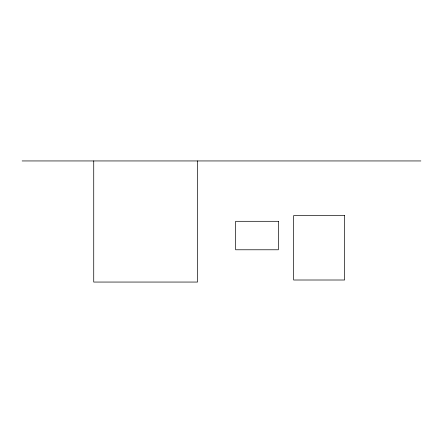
<?xml version="1.0" encoding="UTF-8"?>
<svg xmlns="http://www.w3.org/2000/svg" width="443" height="443" viewBox="0 0 443 443"><rect width="100%" height="100%" fill="white"/><g stroke="black" fill="none" stroke-linecap="round" stroke-linejoin="round"><path stroke-width="0.66" d="M22.15 160.942L420.85 160.942M197.517 160.942L197.517 282.058L93.728 282.058L93.728 160.942M344.588 215.58L293.654 215.58L293.654 280.004L344.588 280.004L344.588 215.58M278.337 221.312L235.648 221.312L235.648 249.774L278.337 249.774L278.337 221.312"/></g></svg>
